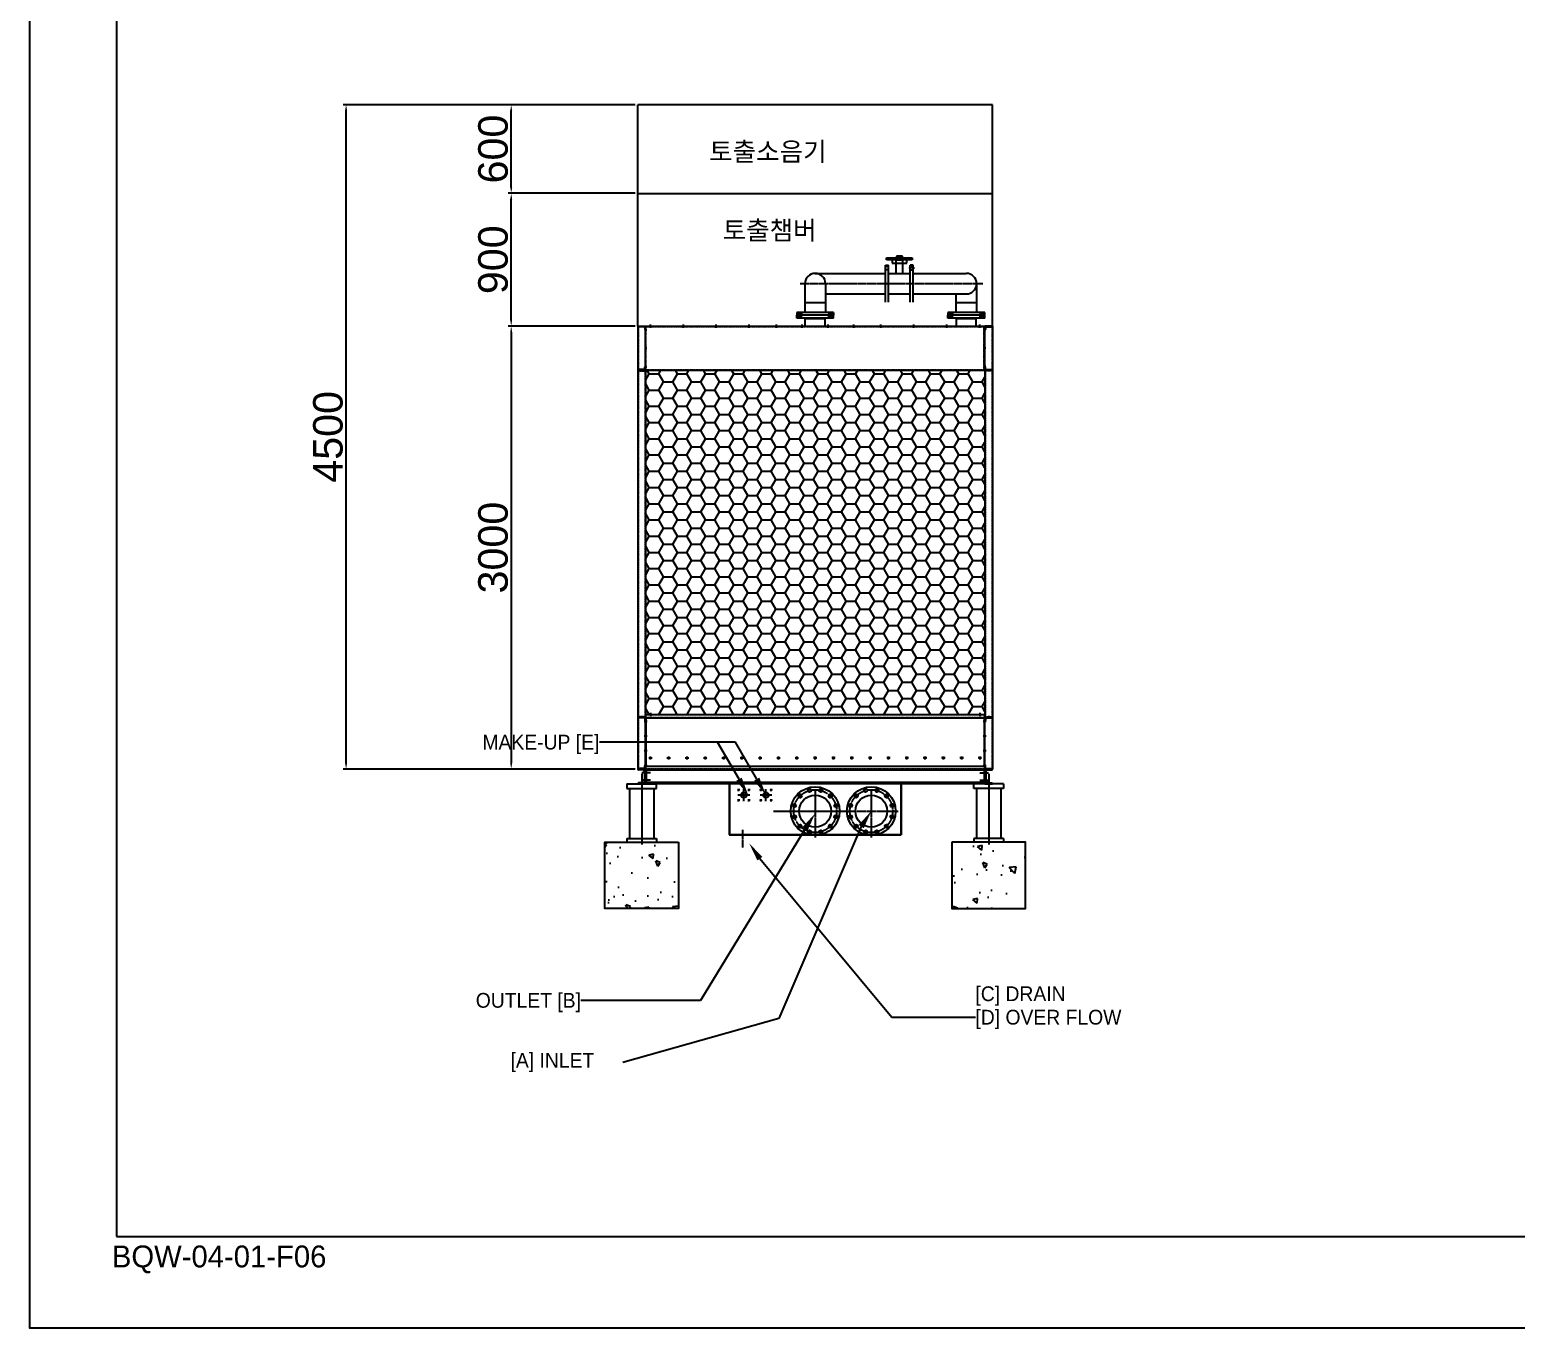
# Model space of a CAD drawing. Header units: millimetres. Extents: x 3659 to 28539, y 2640 to 20234.
# Drawn here: x 3659 to 13726, y 2640 to 11437 of the extents above; entities that cross this region are included whole.
import ezdxf
from ezdxf.enums import TextEntityAlignment as Align

# ---------------------------------------------------------------- set-up
doc = ezdxf.new("R2010")
doc.units = ezdxf.units.MM
for name, pattern in [('CENTER', [65, 60, -2, 1, -2]), ('CENTER2', [1.125, 0.75, -0.125, 0.125, -0.125]), ('HIDDEN', [3, 2, -1])]:
    doc.linetypes.add(name, pattern=pattern)
doc.layers.get('DEFPOINTS').update_dxf_attribs({"color": 140})
for name, color, linetype in [('2.위생-급수', 5, 'Continuous'), ('4', 6, 'Continuous'), ('63', 3, 'Continuous'), ('CENTER', 1, 'CENTER'), ('L1_', 7, 'Continuous'), ('SUB', 6, 'Continuous'), ('냉각탑_dim', 1, 'Continuous'), ('냉각탑_text', 3, 'Continuous'), ('냉각탑_기초', 23, 'Continuous'), ('숨은선', 5, 'HIDDEN')]:
    doc.layers.add(name, color=color, linetype=linetype)
doc.styles.get("Standard").update_dxf_attribs({"font": 'arial.ttf'})
doc.styles.add('가는으뜸체', font='')
doc.styles.add('돋움', font='Dotum.ttf', dxfattribs={"width": 0.8})
doc.styles.get('가는으뜸체').set_extended_font_data('SeUtum')
doc.dimstyles.new('1.40', dxfattribs={"dimscale": 40, "dimtxt": 1, "dimasz": 1, "dimexe": 0.5, "dimexo": 0.5, "dimgap": 0.5, "dimtad": 1, "dimdec": 1, "dimzin": 9, "dimdsep": 46, "dimtxsty": 'Standard', "dimcen": 0, "dimclrd": 2, "dimclre": 2, "dimclrt": 3, "dimadec": 0, "dimazin": 0, "dimtfac": 1, "dimtdec": 1, "dimtmove": 1, "dimatfit": 3, "dimfxl": 1, "dimtolj": 1, "dimtzin": 0, "dimlwd": -1, "dimlwe": -1, "dimarcsym": 0})
pattern_1 = [(140, (19914.1, -8894.78), (31.376, 358.63), [37.5, -412.5]), (85, (19914.1, -8894.8), (-376.096, -69.376), [30, -330]), (190.4514, (19916.72, -8864.9), (-344.72, 289.255), [31.87, -350.571]), (136.1842, (19814.1, -8894.8), (82.76, 533.621), [56.25, -618.75]), (186.6356, (19821, -8850.3), (-487.059, 467.331), [47.805, -525.856]), (81.1842, (19814.1, -8894.8), (-487.06, 467.331), [45, -495]), (111, (19839.1, -8844.78), (201.3094, 298.4535), [37.5, -412.5]), (56, (19839.1, -8844.8), (-362.575, 121.658), [30, -330]), (161.4514, (19855.88, -8819.9), (-161.265, 420.1113), [31.87, -350.571]), (127.5, (19914.1, -8894.78), (-166.4469, 6.0799), [0, -326, 0, -335, 0, -331.25]), (97.5, (19914.1, -8894.78), (-197.2059, 131.5348), [0, -191, 0, -318.5, 0, -126.25]), (57.5, (19914.1, -9006.28), (11.2774, 266.9112), [0, -125, 0, -390, 0, -517.5]), (47.5, (19914.1, -9056.28), (-50.0525, 291.593), [0, -162.5, 0, -259, 0, -367.5])]

# ---------------------------------------------------------------- blocks, each defined once
blk = doc.blocks.new('A$C09B07E3F')
for p, q in [((11, 370), (2307, 370)), ((11, 0), (11, 370)), ((13, 348), (2305, 348)), ((13, 20), (13, 348)), ((2305, 20), (2305, 348)), ((2307, 0), (2307, 370)), ((13, 20), (2305, 20)), ((13, 20), (239, 20)), ((2076, 20), (2107, 20)), ((11, 0), (2307, 0))]:
    blk.add_line(p, q)
for centre in [(43, 75), (167, 75), (291, 75), (415, 75), (539, 75), (663, 75), (787, 75), (911, 75), (1035, 75), (1159, 75), (1283, 75), (1407, 75), (1531, 75), (1655, 75), (1779, 75), (1903, 75), (2027, 75), (2151, 75), (2275, 75)]:
    blk.add_circle(centre, 4.5)
at = {"layer": 'CENTER'}
for p, q in [((0, 325), (21, 325)), ((44, 381), (44, 359)), ((2274, 381), (2274, 359)), ((2296, 325), (2317, 325)), ((0, 225), (21, 225)), ((2296, 225), (2317, 225)), ((0, 125), (21, 125)), ((2296, 125), (2317, 125)), ((0, 25), (21, 25)), ((31, 75), (54, 75)), ((43, 64), (43, 86)), ((155, 75), (178, 75)), ((167, 64), (167, 86)), ((279, 75), (302, 75)), ((291, 64), (291, 86)), ((403, 75), (426, 75)), ((415, 64), (415, 86)), ((527, 75), (550, 75)), ((539, 64), (539, 86)), ((651, 75), (674, 75)), ((663, 64), (663, 86)), ((775, 75), (798, 75)), ((787, 64), (787, 86)), ((899, 75), (922, 75)), ((911, 64), (911, 86)), ((1023, 75), (1046, 75)), ((1035, 64), (1035, 86)), ((1170, 75), (1147, 75)), ((1159, 64), (1159, 86)), ((1294, 75), (1271, 75)), ((1283, 64), (1283, 86)), ((1418, 75), (1395, 75)), ((1407, 64), (1407, 86)), ((1542, 75), (1519, 75)), ((1531, 64), (1531, 86)), ((1666, 75), (1643, 75)), ((1655, 64), (1655, 86)), ((1790, 75), (1767, 75)), ((1779, 64), (1779, 86)), ((1914, 75), (1891, 75)), ((1903, 64), (1903, 86)), ((2038, 75), (2015, 75)), ((2027, 64), (2027, 86)), ((2162, 75), (2139, 75)), ((2151, 64), (2151, 86)), ((2286, 75), (2263, 75)), ((2275, 64), (2275, 86)), ((2296, 25), (2317, 25))]:
    blk.add_line(p, q, dxfattribs=at)
at = {"layer": '숨은선', "ltscale": 4}
for p, q in [((11, 350), (2307, 350)), ((11, 2), (2307, 2))]:
    blk.add_line(p, q, dxfattribs=at)
blk = doc.blocks.new('A$C5AC073EA')
for p, q in [((0, 350), (0, 0)), ((0, 350), (50, 350)), ((46, 346), (0, 346)), ((2, 348), (2, 346)), ((48, 348), (2, 348)), ((46, 346), (46, 328)), ((46, 328), (50, 328)), ((48, 348), (48, 330)), ((48, 330), (50, 330)), ((50, 330), (50, 350)), ((50, 22), (50, 328)), ((46, 4), (0, 4)), ((0, 0), (50, 0)), ((2, 4), (2, 2)), ((2, 2), (48, 2)), ((46, 4), (46, 22)), ((46, 22), (50, 22)), ((48, 2), (48, 20)), ((48, 20), (50, 20)), ((50, 0), (50, 20))]:
    blk.add_line(p, q)
at = {"layer": '숨은선', "ltscale": 4}
blk.add_line((2, 346), (2, 4), dxfattribs=at)
blk = doc.blocks.new('A$C19C007F4')
for p, q in [((0, 2356), (0, 8)), ((0, 2356), (50, 2356)), ((50, 2356), (50, 8)), ((50, 8), (0, 8)), ((50, 8), (0, 8))]:
    blk.add_line(p, q)
at = {"layer": 'CENTER'}
for p, q in [((25, 2363), (25, 2348)), ((25, 15), (25, 0)), ((25, 15), (25, 0))]:
    blk.add_line(p, q, dxfattribs=at)
at = {"layer": '숨은선', "ltscale": 4}
for p, q in [((2, 2356), (2, 8)), ((2, 2354), (48, 2354)), ((48, 2356), (48, 8)), ((48, 10), (2, 10)), ((48, 10), (2, 10))]:
    blk.add_line(p, q, dxfattribs=at)
blk = doc.blocks.new('A$C6D400E23')
for p, q in [((7, 298), (2303, 298)), ((7, 0), (7, 298)), ((2303, 0), (2303, 298)), ((7, 0), (2303, 0))]:
    blk.add_line(p, q)
at = {"layer": 'CENTER'}
for p, q in [((40, 287), (40, 309)), ((263, 287), (263, 309)), ((486, 287), (486, 309)), ((709, 287), (709, 309)), ((893, 287), (893, 309)), ((1068, 287), (1068, 309)), ((1243, 287), (1243, 309)), ((1418, 287), (1418, 309)), ((1601, 287), (1601, 309)), ((1824, 287), (1824, 309)), ((2047, 287), (2047, 309)), ((2270, 287), (2270, 309)), ((0, 273), (15, 273)), ((2311, 273), (2296, 273)), ((0, 149), (15, 149)), ((2311, 149), (2296, 149)), ((0, 25), (15, 25)), ((2311, 25), (2296, 25))]:
    blk.add_line(p, q, dxfattribs=at)
at = {"layer": '숨은선', "ltscale": 4}
for p, q in [((9, 0), (9, 298)), ((9, 296), (2301, 296)), ((2301, 0), (2301, 298)), ((9, 2), (2301, 2))]:
    blk.add_line(p, q, dxfattribs=at)
blk = doc.blocks.new('A$C59335E05')
for p, q in [((0, 298), (0, 0)), ((0, 298), (50, 298)), ((46, 294), (0, 294)), ((2, 296), (2, 294)), ((48, 296), (2, 296)), ((46, 294), (46, 276)), ((46, 276), (50, 276)), ((48, 296), (48, 278)), ((48, 278), (50, 278)), ((50, 278), (50, 298)), ((50, 22), (50, 276)), ((46, 4), (0, 4)), ((0, 0), (50, 0)), ((2, 4), (2, 2)), ((2, 2), (48, 2)), ((46, 4), (46, 22)), ((46, 22), (50, 22)), ((48, 2), (48, 20)), ((48, 20), (50, 20)), ((50, 0), (50, 20))]:
    blk.add_line(p, q)
at = {"layer": '숨은선', "ltscale": 4}
blk.add_line((2, 294), (2, 4), dxfattribs=at)
blk = doc.blocks.new('A$C5C5D0D9A')
for centre, radius in [((165, 165), 165), ((92, 291), 11.5), ((165, 310), 11.5), ((237, 291), 11.5), ((39, 237), 11.5), ((165, 165), 108), ((291, 237), 11.5), ((20, 165), 11.5), ((39, 92), 11.5), ((291, 92), 11.5), ((310, 165), 11.5), ((92, 39), 11.5), ((165, 20), 11.5), ((237, 39), 11.5)]:
    blk.add_circle(centre, radius)
at = {"layer": 'CENTER', "ltscale": 2}
blk.add_circle((165, 165), 145, dxfattribs=at)
blk = doc.blocks.new('*D65')
at = {"color": 2, "transparency": 16777216}
for p, q in [((7758, 9429), (6899, 9429)), ((6919, 9389), (6919, 6469)), ((7758, 6429), (6899, 6429))]:
    blk.add_line(p, q, dxfattribs=at)
for points in [[(6913, 9389), (6926, 9389), (6919, 9429)], [(6913, 6469), (6926, 6469), (6919, 6429)]]:
    blk.add_solid(points, dxfattribs=at)
at = {"layer": 'DEFPOINTS', "color": 0, "transparency": 16777216}
for p in [(7778, 9429), (6919, 6429), (7778, 6429)]:
    blk.add_point(p, dxfattribs=at)
at = {"color": 3, "transparency": 16777216, "insert": (6797, 7929), "char_height": 200, "attachment_point": 5, "rotation": 90}
blk.add_mtext('\\A1;3000', dxfattribs=at)
blk = doc.blocks.new('_DotSmall')
at = {"color": 0, "linetype": 'ByBlock', "const_width": 0.5}
blk.add_lwpolyline([(-0.0625, 0, 1), (0.0625, 0, 1)], format="xyb", close=True, dxfattribs=at)
blk = doc.blocks.new('*D60')
at = {"color": 2, "transparency": 16777216}
for p, q in [((7758, 10329), (6899, 10329)), ((6919, 9469), (6919, 10289)), ((7758, 9429), (6899, 9429))]:
    blk.add_line(p, q, dxfattribs=at)
for points in [[(6913, 10289), (6926, 10289), (6919, 10329)], [(6913, 9469), (6926, 9469), (6919, 9429)]]:
    blk.add_solid(points, dxfattribs=at)
at = {"layer": 'DEFPOINTS', "color": 0, "transparency": 16777216}
for p in [(6919, 10329), (7778, 10329), (7778, 9429)]:
    blk.add_point(p, dxfattribs=at)
at = {"color": 3, "transparency": 16777216, "insert": (6797, 9879), "char_height": 200, "attachment_point": 5, "rotation": 90}
blk.add_mtext('\\A1;900', dxfattribs=at)
blk = doc.blocks.new('*D61')
at = {"color": 2, "transparency": 16777216}
for p, q in [((7758, 10929), (6899, 10929)), ((6919, 10369), (6919, 10889)), ((7758, 10329), (6899, 10329))]:
    blk.add_line(p, q, dxfattribs=at)
for points in [[(6913, 10889), (6926, 10889), (6919, 10929)], [(6913, 10369), (6926, 10369), (6919, 10329)]]:
    blk.add_solid(points, dxfattribs=at)
at = {"layer": 'DEFPOINTS', "color": 0, "transparency": 16777216}
for p in [(6919, 10929), (7778, 10929), (7778, 10329)]:
    blk.add_point(p, dxfattribs=at)
at = {"color": 3, "transparency": 16777216, "insert": (6797, 10629), "char_height": 200, "attachment_point": 5, "rotation": 90}
blk.add_mtext('\\A1;600', dxfattribs=at)
blk = doc.blocks.new('*D64')
at = {"color": 2, "transparency": 16777216}
for p, q in [((7758, 10929), (5781, 10929)), ((5801, 6469), (5801, 10889)), ((7758, 6429), (5781, 6429))]:
    blk.add_line(p, q, dxfattribs=at)
for points in [[(5794, 10889), (5808, 10889), (5801, 10929)], [(5794, 6469), (5808, 6469), (5801, 6429)]]:
    blk.add_solid(points, dxfattribs=at)
at = {"layer": 'DEFPOINTS', "color": 0, "transparency": 16777216}
for p in [(5801, 10929), (7778, 10929), (7778, 6429)]:
    blk.add_point(p, dxfattribs=at)
at = {"color": 3, "transparency": 16777216, "insert": (5679, 8679), "char_height": 200, "attachment_point": 5, "rotation": 90}
blk.add_mtext('\\A1;4500', dxfattribs=at)

msp = doc.modelspace()

# ---------------------------------------------------------------- hatches: boundary and pattern name
h = msp.add_hatch()
h.set_pattern_fill('HONEY', color=1, scale=20)
h.set_pattern_definition([(0, (-569455.844, -171324.59), (95.25, 54.992613), [63.5, -127]), (120, (-569455.844, -171324.59), (-95.25, 54.9926133), [63.5, -127]), (60, (-569455.844, -171324.59), (2e-07, 109.985226), [-127, 63.5])])
h.paths.add_polyline_path([(10127.78, 6798.74), (10127.78, 9128.74), (10127.76, 9130.74), (7829.78, 9130.74), (7827.78, 9130.58), (7827.78, 6798.74)])
at = {"layer": '냉각탑_기초', "ltscale": 30}
h = msp.add_hatch(dxfattribs=at)
h.set_pattern_fill('AR-CONC', color=256, scale=50, angle=90, style=0)
h.set_pattern_definition(pattern_1)
h.paths.add_polyline_path([(8052.78, 5933.74), (8052.78, 5483.74), (7552.78, 5483.74), (7552.78, 5933.74)])
h = msp.add_hatch(dxfattribs=at)
h.set_pattern_fill('AR-CONC', color=256, scale=50, angle=90, style=0)
h.set_pattern_definition(pattern_1)
h.paths.add_polyline_path([(9902.78, 5933.74), (9902.78, 5483.74), (10402.78, 5483.74), (10402.78, 5933.74)])

# ---------------------------------------------------------------- linework, layer by layer
at = {"color": 2}
for p, q in [((9460.71, 9879.05), (9460.71, 9892.13)), ((9460.71, 9892.13), (9635.4, 9892.13)), ((9460.71, 9879.05), (9460.71, 9892.13)), ((9460.71, 9892.13), (9635.4, 9892.13)), ((9635.4, 9879.05), (9460.71, 9879.05)), ((9635.4, 9879.05), (9460.71, 9879.05)), ((9597.49, 9879.05), (9498.62, 9879.05)), ((9498.62, 9879.05), (9498.62, 9856.1)), ((9597.49, 9879.05), (9498.62, 9879.05)), ((9498.62, 9879.05), (9498.62, 9856.1)), ((9525.32, 9879.05), (9570.79, 9879.05)), ((9525.32, 9786.86), (9525.32, 9879.05)), ((9525.32, 9879.05), (9570.79, 9879.05)), ((9525.32, 9786.86), (9525.32, 9879.05)), ((9568.51, 9903.91), (9527.6, 9903.91)), ((9527.6, 9903.91), (9527.6, 9892.13)), ((9568.51, 9903.91), (9527.6, 9903.91)), ((9527.6, 9903.91), (9527.6, 9892.13)), ((9527.6, 9892.13), (9568.51, 9892.13)), ((9527.6, 9892.13), (9568.51, 9892.13)), ((9568.51, 9892.13), (9568.51, 9903.91)), ((9568.51, 9892.13), (9568.51, 9903.91)), ((9570.79, 9786.86), (9570.79, 9879.05)), ((9570.79, 9786.86), (9570.79, 9879.05)), ((9597.49, 9856.1), (9597.49, 9879.05)), ((9597.49, 9856.1), (9597.49, 9879.05)), ((9635.4, 9892.13), (9635.4, 9879.05)), ((9635.4, 9892.13), (9635.4, 9879.05)), ((9498.62, 9856.1), (9597.49, 9856.1)), ((9498.62, 9856.1), (9597.49, 9856.1))]:
    msp.add_line(p, q, dxfattribs=at)
at = {"color": 7}
for p, q in [((8977.78, 9786.86), (9453.66, 9786.86)), ((9475.44, 9786.86), (9620.68, 9786.86)), ((9641.75, 9786.86), (10000.94, 9786.86)), ((8907.88, 9716.96), (8907.88, 9522.74)), ((9047.68, 9716.96), (9047.68, 9522.74)), ((10070.84, 9716.96), (10070.84, 9522.74)), ((8907.88, 9589.96), (9047.68, 9589.96)), ((9047.68, 9647.06), (9453.66, 9647.06)), ((9475.44, 9647.06), (9620.68, 9647.06)), ((9641.75, 9647.06), (10000.94, 9647.06)), ((9931.04, 9647.06), (9931.04, 9522.74)), ((9931.04, 9589.96), (10070.84, 9589.96)), ((10125.94, 9482.74), (10125.94, 9522.74)), ((8397.78, 6328.74), (8397.78, 5981.94))]:
    msp.add_line(p, q, dxfattribs=at)
at = {"color": 2, "ltscale": 30}
for p, q in [((9454.01, 9591.96), (9454.01, 9841.96)), ((9454.01, 9591.96), (9454.01, 9841.96)), ((9454.01, 9841.96), (9475.44, 9841.96)), ((9454.01, 9591.96), (9454.01, 9841.96)), ((9454.01, 9591.96), (9454.01, 9841.96)), ((9454.01, 9841.96), (9475.44, 9841.96)), ((9475.44, 9832.44), (9454.01, 9832.44)), ((9475.44, 9832.44), (9454.01, 9832.44)), ((9475.44, 9809.82), (9454.01, 9809.82)), ((9475.44, 9809.82), (9454.01, 9809.82)), ((9475.44, 9591.96), (9475.44, 9841.96)), ((9475.44, 9591.96), (9475.44, 9841.96)), ((9620.68, 9591.96), (9620.68, 9841.96)), ((9642.11, 9841.96), (9620.68, 9841.96)), ((9620.68, 9591.96), (9620.68, 9841.96)), ((9642.11, 9841.96), (9620.68, 9841.96)), ((9620.68, 9832.44), (9642.11, 9832.44)), ((9620.68, 9832.44), (9642.11, 9832.44)), ((9620.68, 9809.82), (9642.11, 9809.82)), ((9620.68, 9809.82), (9642.11, 9809.82)), ((9642.11, 9591.96), (9642.11, 9841.96)), ((9642.11, 9591.96), (9642.11, 9841.96)), ((9642.11, 9591.96), (9642.11, 9841.96)), ((9642.11, 9591.96), (9642.11, 9841.96))]:
    msp.add_line(p, q, dxfattribs=at)
at = {"color": 5, "linetype": 'CENTER2', "lineweight": 9, "ltscale": 2}
msp.add_line((9651.63, 9821.13), (9611.15, 9821.13), dxfattribs=at)
msp.add_line((9651.63, 9821.13), (9611.15, 9821.13), dxfattribs=at)
at = {"ltscale": 0.5}
for p, q in [((9102.78, 9522.74), (8852.78, 9522.74)), ((8852.78, 9522.74), (8852.78, 9502.74)), ((9102.78, 9502.74), (8852.78, 9502.74)), ((8852.78, 9482.74), (8852.78, 9502.74)), ((9102.78, 9502.74), (8852.78, 9502.74)), ((9102.78, 9482.74), (8852.78, 9482.74)), ((8861.28, 9522.74), (8861.28, 9502.74)), ((8861.28, 9482.74), (8861.28, 9502.74)), ((8884.28, 9522.74), (8884.28, 9502.74)), ((8884.28, 9482.74), (8884.28, 9502.74)), ((8910.69, 9479.74), (8904.54, 9482.74)), ((8910.69, 9479.74), (8904.54, 9482.74)), ((9044.87, 9479.74), (8910.69, 9479.74)), ((9044.87, 9479.74), (8910.69, 9479.74)), ((8910.69, 9427.03), (8910.69, 9479.74)), ((9044.87, 9479.74), (9051.03, 9482.74)), ((9044.87, 9479.74), (9051.03, 9482.74)), ((9044.87, 9427.03), (9044.87, 9479.74)), ((9071.28, 9522.74), (9071.28, 9502.74)), ((9071.28, 9482.74), (9071.28, 9502.74)), ((9094.28, 9522.74), (9094.28, 9502.74)), ((9094.28, 9482.74), (9094.28, 9502.74)), ((9102.78, 9522.74), (9102.78, 9502.74)), ((9102.78, 9482.74), (9102.78, 9502.74)), ((10125.94, 9522.74), (9875.94, 9522.74)), ((9875.94, 9522.74), (9875.94, 9502.74)), ((10125.94, 9502.74), (9875.94, 9502.74)), ((9875.94, 9482.74), (9875.94, 9502.74)), ((10125.94, 9502.74), (9875.94, 9502.74)), ((10125.94, 9482.74), (9875.94, 9482.74)), ((9884.44, 9522.74), (9884.44, 9502.74)), ((9884.44, 9482.74), (9884.44, 9502.74)), ((9907.44, 9522.74), (9907.44, 9502.74)), ((9907.44, 9482.74), (9907.44, 9502.74)), ((9933.85, 9479.74), (9927.7, 9482.74)), ((10068.03, 9479.74), (9933.85, 9479.74)), ((9933.85, 9427.03), (9933.85, 9479.74)), ((10068.03, 9479.74), (10074.18, 9482.74)), ((10068.03, 9427.03), (10068.03, 9479.74)), ((10094.44, 9522.74), (10094.44, 9502.74)), ((10094.44, 9482.74), (10094.44, 9502.74)), ((10117.44, 9522.74), (10117.44, 9502.74)), ((10117.44, 9482.74), (10117.44, 9502.74))]:
    msp.add_line(p, q, dxfattribs=at)
at = {"color": 1, "linetype": 'CENTER', "ltscale": 100}
for p, q in [((8872.78, 9522.74), (8872.78, 9502.74)), ((8872.78, 9482.74), (8872.78, 9502.74)), ((9082.78, 9522.74), (9082.78, 9502.74)), ((9082.78, 9482.74), (9082.78, 9502.74)), ((9895.94, 9522.74), (9895.94, 9502.74)), ((9895.94, 9482.74), (9895.94, 9502.74)), ((10105.94, 9522.74), (10105.94, 9502.74)), ((10105.94, 9482.74), (10105.94, 9502.74))]:
    msp.add_line(p, q, dxfattribs=at)
for p, q in [((7777.78, 6428.74), (7777.78, 6427.09)), ((7777.78, 6428.74), (7777.78, 6427.09)), ((7827.78, 6428.74), (7777.78, 6428.74)), ((7815.48, 6420.13), (7781.44, 6423.11)), ((7822.78, 6412.16), (7822.78, 6345.32)), ((7827.78, 6428.74), (7827.78, 6328.74)), ((7827.78, 6428.74), (7827.78, 6328.74)), ((7833.78, 6428.74), (7833.78, 6328.74)), ((10147.07, 6420.74), (7833.78, 6420.74)), ((10121.78, 6428.74), (10121.78, 6328.74)), ((10127.78, 6428.74), (10127.78, 6328.74)), ((10127.78, 6428.74), (10127.78, 6328.74)), ((10127.78, 6428.74), (10177.78, 6428.74)), ((10132.78, 6412.16), (10132.78, 6345.32)), ((10140.09, 6420.13), (10174.13, 6423.11)), ((10177.78, 6428.74), (10177.78, 6427.09)), ((10177.78, 6428.74), (10177.78, 6427.09)), ((7777.78, 6330.39), (7777.78, 6329.03)), ((7777.78, 6328.74), (7777.78, 6330.39)), ((7827.78, 6328.74), (7777.78, 6328.74)), ((7827.78, 6328.74), (7777.78, 6328.74)), ((7815.48, 6337.35), (7781.44, 6334.37)), ((10177.78, 6328.74), (7827.78, 6328.74)), ((10147.07, 6336.74), (7833.78, 6336.74)), ((8394.58, 6328.74), (8394.58, 5981.94)), ((8397.78, 6328.74), (8397.78, 5981.94)), ((9557.78, 6328.74), (9557.78, 5981.94)), ((9560.98, 6328.74), (9560.98, 5981.94)), ((10127.78, 6328.74), (10177.78, 6328.74)), ((10127.78, 6328.74), (10177.78, 6328.74)), ((10140.09, 6337.35), (10174.13, 6334.37)), ((10177.78, 6330.39), (10177.78, 6329.03)), ((10177.78, 6328.74), (10177.78, 6330.39)), ((8394.58, 5981.94), (9560.98, 5981.94)), ((8397.78, 5985.14), (9557.78, 5985.14))]:
    msp.add_line(p, q)
for centre in [(8459.58, 6286.94), (8529.58, 6286.94), (8609.58, 6286.94), (8679.58, 6286.94), (8459.58, 6216.94), (8529.58, 6216.94), (8609.58, 6216.94), (8679.58, 6216.94)]:
    msp.add_circle(centre, 3)
at = {"color": 7}
for centre in [(8494.58, 6251.94), (8644.58, 6251.94)]:
    msp.add_circle(centre, 18.5, dxfattribs=at)
for centre, start, end in [((8977.78, 9716.96), 0, 180), ((10000.94, 9716.96), 270, 90)]:
    msp.add_arc(centre, 69.9, start, end, dxfattribs=at)
for centre, radius, start, end in [((7781.78, 6427.09), 4, 180, 265), ((7814.78, 6412.16), 8, 0, 85), ((7814.78, 6345.32), 8, 275, 0), ((10140.78, 6412.16), 8, 95, 180), ((10140.78, 6345.32), 8, 180, 265), ((10173.78, 6427.09), 4, 275, 0), ((7781.78, 6330.39), 4, 95, 180), ((10173.78, 6330.39), 4, 0, 85)]:
    msp.add_arc(centre, radius, start, end)
at = {"layer": '2.위생-급수', "color": 4}
for p, q in [((10177.78, 10928.74), (7777.78, 10928.74)), ((7777.78, 9428.74), (7777.78, 10928.74)), ((10177.78, 9428.74), (10177.78, 10928.74)), ((7777.78, 10328.74), (10177.78, 10328.74)), ((7777.78, 9428.74), (10177.78, 9428.74))]:
    msp.add_line(p, q, dxfattribs=at)
at = {"layer": '4', "color": 3, "linetype": 'CENTER'}
for p, q in [((7802.78, 6396.92), (7802.78, 5923.95)), ((7802.78, 6390.42), (7802.78, 5917.45)), ((10152.78, 6396.92), (10152.78, 5923.95)), ((10152.78, 6390.42), (10152.78, 5917.45))]:
    msp.add_line(p, q, dxfattribs=at)
at = {"layer": '63'}
for p, q in [((4246.03, 19671.7), (4246.03, 3262.3)), ((4246.03, 3262.3), (27941.92, 3262.3))]:
    msp.add_line(p, q, dxfattribs=at)
at = {"layer": 'CENTER'}
for p, q in [((8875.06, 9716.96), (10112.35, 9716.96)), ((7863.31, 6403.74), (7802.19, 6403.74)), ((7863.31, 6353.74), (7802.19, 6353.74)), ((10092.26, 6403.74), (10153.38, 6403.74)), ((10092.26, 6353.74), (10153.38, 6353.74)), ((8467.08, 6286.94), (8452.08, 6286.94)), ((8534.58, 6251.94), (8454.58, 6251.94)), ((8459.58, 6279.44), (8459.58, 6294.44)), ((8494.58, 6211.94), (8494.58, 6291.94)), ((8537.08, 6286.94), (8522.08, 6286.94)), ((8529.58, 6279.44), (8529.58, 6294.44)), ((8617.08, 6286.94), (8602.08, 6286.94)), ((8684.58, 6251.94), (8604.58, 6251.94)), ((8609.58, 6279.44), (8609.58, 6294.44)), ((8644.58, 6211.94), (8644.58, 6291.94)), ((8687.08, 6286.94), (8672.08, 6286.94)), ((8679.58, 6279.44), (8679.58, 6294.44)), ((8977.78, 6292.74), (8977.78, 5963.94)), ((9357.8, 6292.74), (9357.8, 5963.94)), ((8467.08, 6216.94), (8452.08, 6216.94)), ((8459.58, 6209.44), (8459.58, 6224.44)), ((8537.08, 6216.94), (8522.08, 6216.94)), ((8529.58, 6209.44), (8529.58, 6224.44)), ((8617.08, 6216.94), (8602.08, 6216.94)), ((8609.58, 6209.44), (8609.58, 6224.44)), ((8687.08, 6216.94), (8672.08, 6216.94)), ((8679.58, 6209.44), (8679.58, 6224.44)), ((8695.28, 6143.63), (9102.78, 6143.63)), ((8704.93, 6143.63), (9137.81, 6143.63)), ((9132.8, 6143.63), (9540.3, 6143.63)), ((8484.58, 6016.18), (8484.58, 5896.18))]:
    msp.add_line(p, q, dxfattribs=at)
at = {"layer": 'L1_', "color": 2, "linetype": 'Continuous'}
for p, q in [((7702.28, 6328.74), (7702.28, 6296.42)), ((7702.28, 6328.74), (7903.28, 6328.74)), ((7702.28, 6296.42), (7802.78, 6296.42)), ((7720.87, 6296.42), (7802.78, 6296.42)), ((7720.87, 6296.42), (7720.87, 5959.29)), ((7720.87, 6296.42), (7720.87, 5977.79)), ((7802.78, 6296.42), (7903.28, 6296.42)), ((7805.28, 6296.42), (7806.3, 6296.42)), ((7884.7, 6296.42), (7884.7, 5959.29)), ((7903.28, 6296.42), (7903.28, 6328.74)), ((10052.28, 6296.42), (10052.28, 6328.74)), ((10253.28, 6328.74), (10052.28, 6328.74)), ((10152.78, 6296.42), (10052.28, 6296.42)), ((10070.87, 6296.42), (10070.87, 5959.29)), ((10150.28, 6296.42), (10149.27, 6296.42)), ((10234.7, 6296.42), (10152.78, 6296.42)), ((10253.28, 6296.42), (10152.78, 6296.42)), ((10234.7, 6296.42), (10234.7, 5959.29)), ((10234.7, 6296.42), (10234.7, 5977.79)), ((10253.28, 6328.74), (10253.28, 6296.42)), ((7702.28, 5959.29), (7802.78, 5959.29)), ((7702.28, 5959.29), (7702.28, 5933.81)), ((7802.78, 5959.29), (7903.28, 5959.29)), ((7903.28, 5959.29), (7903.28, 5933.81)), ((10152.78, 5959.29), (10052.28, 5959.29)), ((10052.28, 5959.29), (10052.28, 5933.81)), ((10253.28, 5959.29), (10152.78, 5959.29)), ((10253.28, 5959.29), (10253.28, 5933.81))]:
    msp.add_line(p, q, dxfattribs=at)
at = {"layer": 'SUB'}
msp.add_lwpolyline([(3658.59, 20234.41), (28539.27, 20234.41), (28539.27, 2640.21), (3658.59, 2640.21)], close=True, dxfattribs=at)
at = {"layer": '냉각탑_dim', "linetype": 'ByBlock', "lineweight": -2}
for p, q in [((8437.32, 6610.94), (7516.48, 6610.94)), ((8582.08, 6360.19), (8437.32, 6610.94)), ((8909.36, 6023.73), (8201.41, 4861.81)), ((9289.38, 6039.02), (8732.05, 4738.89)), ((8603.34, 5821.86), (9497.28, 4747.8)), ((8201.41, 4861.81), (7391.6, 4861.81)), ((8732.05, 4738.89), (7674.09, 4441.7)), ((9497.28, 4747.8), (10063.1, 4747.8))]:
    msp.add_line(p, q, dxfattribs=at)
msp.add_lwpolyline([(8462.08, 6360.19), (8317.32, 6610.94)], dxfattribs=at)
at = {"layer": '냉각탑_dim'}
for points in [[(8444.04, 6349.78), (8524.58, 6251.94), (8480.13, 6370.61)], [(8564.04, 6349.78), (8644.58, 6251.94), (8600.13, 6370.61)], [(9271.94, 6050.42), (9357.8, 6143.63), (9306.81, 6027.62)], [(8891.93, 6035.13), (8977.78, 6128.34), (8926.8, 6012.33)], [(8586.28, 5809.9), (8531.56, 5924.2), (8620.4, 5833.82)]]:
    msp.add_solid(points, dxfattribs=at)
at = {"layer": '냉각탑_기초', "ltscale": 30}
for points in [[(8052.78, 5933.74), (8052.78, 5483.74), (7552.78, 5483.74), (7552.78, 5933.74)], [(9902.78, 5933.74), (9902.78, 5483.74), (10402.78, 5483.74), (10402.78, 5933.74)]]:
    msp.add_lwpolyline(points, close=True, dxfattribs=at)

# ---------------------------------------------------------------- block references
for name, p in [('A$C59335E05', (7777.78, 9130.74)), ('A$C6D400E23', (7822.28, 9130.74)), ('A$C19C007F4', (7777.78, 6773.24)), ('A$C5AC073EA', (7777.78, 6428.74)), ('A$C09B07E3F', (7819.16, 6428.74))]:
    msp.add_blockref(name, p)
at = {"xscale": -1}
for name, p in [('A$C59335E05', (10177.78, 9130.74)), ('A$C19C007F4', (10177.78, 6773.24)), ('A$C5AC073EA', (10177.78, 6428.74))]:
    msp.add_blockref(name, p, dxfattribs=at)
at = {"color": 7, "rotation": 45}
for p in [(8977.78, 5910.29), (9357.8, 5910.29)]:
    msp.add_blockref('A$C5C5D0D9A', p, dxfattribs=at)

# ---------------------------------------------------------------- texts
at = {"layer": '63', "style": '가는으뜸체'}
msp.add_text('BQW-04-01-F06', height=148.0993, dxfattribs=at).set_placement((4214.88, 3052.8))
at = {"layer": '냉각탑_text', "style": '돋움'}
for s, height, p in [('토출소음기', 126.692, (9055.02, 10612.2)), ('토출챔버', 126.692, (8987.56, 10078.5)), ('MAKE-UP [E]', 100, (7516.48, 6610.94)), ('OUTLET [B]', 100, (7391.6, 4861.81))]:
    msp.add_text(s, height=height, dxfattribs=at).set_placement(p, align=Align.MIDDLE_RIGHT)
for s, p in [('[C] DRAIN', (10063.1, 4906.53)), ('[D] OVER FLOW', (10063.1, 4747.8)), ('[A] INLET', (6914.76, 4455.59))]:
    msp.add_text(s, height=100, dxfattribs=at).set_placement(p, align=Align.MIDDLE_LEFT)

# ---------------------------------------------------------------- dimensions: what is measured, and where the dimension line sits
at = {"color": 7}
for base, p1, p2, picture, middle in [((5801.04, 10928.74), (7777.78, 6428.74), (7777.78, 10928.74), '*D64', (5678.93, 8678.74)), ((6919.19, 10928.74), (7777.78, 10328.74), (7777.78, 10928.74), '*D61', (6797.08, 10628.74)), ((6919.19, 10328.74), (7777.78, 9428.74), (7777.78, 10328.74), '*D60', (6797.08, 9878.74)), ((6919.19, 6428.74), (7777.78, 9428.74), (7777.78, 6428.74), '*D65', (6797.01, 7928.74))]:
    dim = msp.add_linear_dim(base=base, p1=p1, p2=p2, angle=90, dimstyle='1.40', override={"dimtxt": 5, "dimblk1": 'DotSmall', "dimfxl": 1.25}, dxfattribs=at)
    dim.commit()
    dim.dimension.update_dxf_attribs({"geometry": picture, "text_midpoint": middle})

doc.saveas('drawing.dxf')
